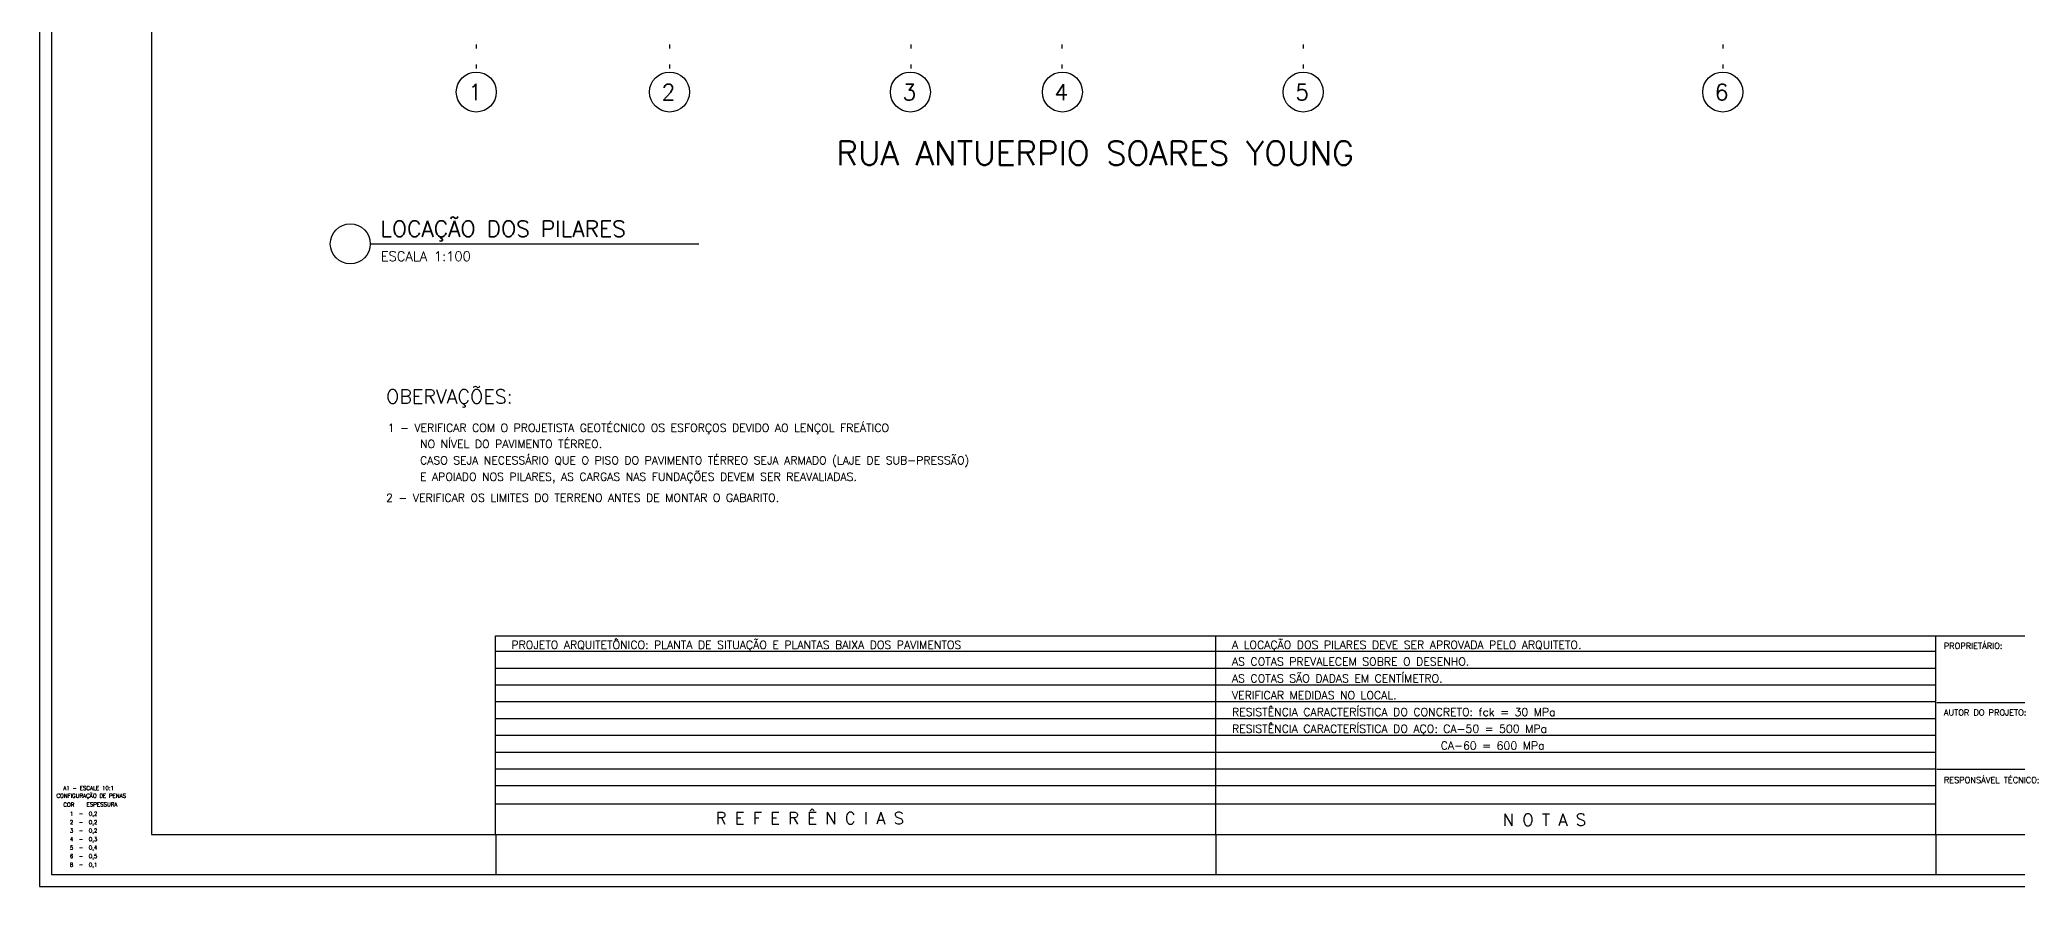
# Model space of a CAD drawing. Extents: x 0 to 84.7, y 0 to 60.
# Drawn here: x 0 to 49.44, y 0 to 21.17 of the extents above; entities that cross this region are included whole.
import ezdxf

# ---------------------------------------------------------------- set-up
doc = ezdxf.new("R2010")
doc.units = 0
doc.header["$MEASUREMENT"] = 0
doc.linetypes.add('ESTILO_TQS_0001', pattern=[1, 0.7, -0.3])
doc.linetypes.add('ESTILO_TQS_0004', pattern=[2, 0.5, -0.4, 0.1, -0.4, 0.1, -0.5])
for name, color, linetype in [('1', 1, 'CONTINUOUS'), ('4', 4, 'CONTINUOUS'), ('5', 5, 'CONTINUOUS'), ('6', 6, 'CONTINUOUS'), ('8', 8, 'CONTINUOUS')]:
    doc.layers.add(name, color=color, linetype=linetype)
doc.styles.get("Standard").update_dxf_attribs({"font": 'ROMANS.SHX'})

msp = doc.modelspace()

# ---------------------------------------------------------------- linework, layer by layer
at = {"layer": '1', "linetype": 'ESTILO_TQS_0004'}
for p, q in [((10.92083, 55.954407), (10.92083, 20.362271)), ((15.75083, 55.954407), (15.75083, 20.362271)), ((21.78583, 55.954407), (21.78583, 20.362271)), ((25.55583, 55.954407), (25.55583, 20.362271)), ((31.59083, 55.954407), (31.59083, 20.362271)), ((42.077244, 55.954407), (42.077244, 20.362271))]:
    msp.add_line(p, q, dxfattribs=at)
at = {"layer": '1', "linetype": 'Continuous'}
for p, q in [((29.406427, 1.303365), (29.406427, 6.270467)), ((47.404047, 1.303365), (47.404047, 6.270467)), ((47.428262, 4.603475), (61.928262, 4.603475)), ((47.428262, 2.937459), (61.928262, 2.937459)), ((11.406427, 1.303365), (11.406427, 0.303365)), ((29.406427, 1.303365), (29.406427, 0.303365)), ((47.404047, 1.303365), (47.404047, 0.303365))]:
    msp.add_line(p, q, dxfattribs=at)
for points in [[(0.0039, 0.003377), (84.703851, 0.003377), (84.703851, 60.003377), (0.0039, 60.003377), (0.0039, 0.003377)], [(0.303949, 0.303365), (84.403925, 0.303365), (84.403925, 59.703389), (0.303949, 59.703389), (0.303949, 0.303365)]]:
    msp.add_lwpolyline(points, dxfattribs=at)
for centre in [(10.92083, 19.862271), (15.75083, 19.862271), (21.77083, 19.862271), (25.57083, 19.862271), (31.59083, 19.862271), (42.077244, 19.862271)]:
    msp.add_circle(centre, 0.5, dxfattribs=at)
at = {"layer": '6', "linetype": 'Continuous'}
for p, q in [((8.27047, 16.067385), (16.486744, 16.067385)), ((11.404047, 1.303365), (11.404047, 6.270467)), ((11.404047, 6.270467), (83.404047, 6.270467)), ((11.404047, 2.070271), (47.404047, 2.070271))]:
    msp.add_line(p, q, dxfattribs=at)
msp.add_lwpolyline([(2.803949, 1.303365), (83.403925, 1.303365), (83.403925, 58.703389), (2.803949, 58.703389), (2.803949, 1.303365)], dxfattribs=at)
msp.add_circle((7.77047, 16.067385), 0.5, dxfattribs=at)
at = {"layer": '8', "linetype": 'Continuous'}
for p, q in [((11.404047, 5.883443), (29.404047, 5.883443)), ((11.404047, 5.463521), (29.404047, 5.463521)), ((29.404047, 5.883443), (47.404047, 5.883443)), ((29.404047, 5.463521), (47.404047, 5.463521)), ((11.404047, 5.043599), (29.404047, 5.043599)), ((29.404047, 5.043599), (47.404047, 5.043599)), ((11.404047, 4.623677), (29.404047, 4.623677)), ((29.404047, 4.623677), (47.404047, 4.623677)), ((11.404047, 4.203755), (29.404047, 4.203755)), ((29.404047, 4.203755), (47.404047, 4.203755)), ((11.404047, 3.783833), (29.404047, 3.783833)), ((29.404047, 3.783833), (47.404047, 3.783833)), ((11.404047, 3.363912), (29.404047, 3.363912)), ((29.404047, 3.363912), (47.404047, 3.363912)), ((11.404047, 2.94399), (29.404047, 2.94399)), ((11.404047, 2.523091), (29.404047, 2.523091)), ((29.404047, 2.94399), (47.404047, 2.94399)), ((29.404047, 2.523091), (47.404047, 2.523091))]:
    msp.add_line(p, q, dxfattribs=at)

# ---------------------------------------------------------------- texts
at = {"layer": '1', "linetype": 'Continuous'}
for s, height, p in [('ESCALA 1:100', 0.24, (8.531998, 15.63541)), ('1 - VERIFICAR COM O PROJETISTA GEOTÉCNICO OS ESFORÇOS DEVIDO AO LENÇOL FREÁTICO ', 0.2, (8.706392, 11.367997)), ('NO NÍVEL DO PAVIMENTO TÉRREO.', 0.2, (9.513039, 10.964241)), ('CASO SEJA NECESSÁRIO QUE O PISO DO PAVIMENTO TÉRREO SEJA ARMADO (LAJE DE SUB-PRESSÃO)', 0.2, (9.513039, 10.554597)), ('E APOIADO NOS PILARES, AS CARGAS NAS FUNDAÇÕES DEVEM SER REAVALIADAS. ', 0.2, (9.513039, 10.144953)), ('2 - VERIFICAR OS LIMITES DO TERRENO ANTES DE MONTAR O GABARITO.', 0.2, (8.666144, 9.618738)), ('PROJETO ARQUITETÔNICO: PLANTA DE SITUAÇÃO E PLANTAS BAIXA DOS PAVIMENTOS', 0.2, (11.797697, 5.943608)), ('A LOCAÇÃO DOS PILARES DEVE SER APROVADA PELO ARQUITETO.', 0.2, (29.809843, 5.943608)), ('PROPRIETÁRIO:', 0.15, (47.604044, 5.942342)), ('AS COTAS PREVALECEM SOBRE O DESENHO.', 0.2, (29.809843, 5.523686)), ('AS COTAS SÃO DADAS EM CENTÍMETRO.', 0.2, (29.809843, 5.103764)), ('VERIFICAR MEDIDAS NO LOCAL.', 0.2, (29.809843, 4.683843)), ('RESISTÊNCIA CARACTERÍSTICA DO CONCRETO: fck = 30 MPa', 0.2, (29.809843, 4.263921)), ('RESISTÊNCIA CARACTERÍSTICA DO AÇO: CA-50 = 500 MPa', 0.2, (29.809843, 3.843999)), ('AUTOR DO PROJETO:', 0.15, (47.604044, 4.276326)), ('                                   CA-60 = 600 MPa', 0.2, (29.809843, 3.424077)), ('RESPONSÁVEL TÉCNICO:', 0.15, (47.604044, 2.588826))]:
    msp.add_text(s, height=height, dxfattribs=at).set_placement(p)
at = {"layer": '4', "linetype": 'Continuous'}
for s, p in [('R E F E R Ê N C I A S', (16.90505, 1.560933)), ('N O T A S', (36.577875, 1.520467))]:
    msp.add_text(s, height=0.3, dxfattribs=at).set_placement(p)
at = {"layer": '5', "linetype": 'Continuous'}
for s, p in [('1', (10.72224, 19.660409)), ('2', (15.55224, 19.660409)), ('3', (21.57224, 19.660409)), ('4', (25.37224, 19.660409)), ('5', (31.39224, 19.660409)), ('6', (41.878654, 19.660409))]:
    msp.add_text(s, height=0.4, dxfattribs=at).set_placement(p)
at = {"layer": '6', "linetype": 'Continuous'}
for s, height, p in [('RUA ANTUERPIO SOARES YOUNG', 0.6, (19.921935, 18.036105)), ('LOCAÇÃO DOS PILARES', 0.4, (8.521234, 16.244777)), ('OBERVAÇÕES: ', 0.35, (8.666365, 12.075138))]:
    msp.add_text(s, height=height, dxfattribs=at).set_placement(p)
at = {"layer": '8', "linetype": 'ESTILO_TQS_0001'}
for s, p in [('A1 - ESCALE 10:1', (0.595668, 2.412316)), ('CONFIGURAÇÃO DE PENAS', (0.426748, 2.220325)), ('COR', (0.598081, 1.998353)), ('ESPESSURA', (1.179734, 2.004532)), ('2  -  0,2', (0.762378, 1.560028)), ('1  -  0,2', (0.762378, 1.772299)), ('3  -  0,2', (0.762378, 1.347757)), ('4  -  0,3', (0.762378, 1.135485)), ('5  -  0,4', (0.762378, 0.923214)), ('8  -  0,1', (0.762378, 0.497514)), ('6  -  0,5', (0.762378, 0.710943))]:
    msp.add_text(s, height=0.1, dxfattribs=at).set_placement(p)

doc.saveas('drawing.dxf')
